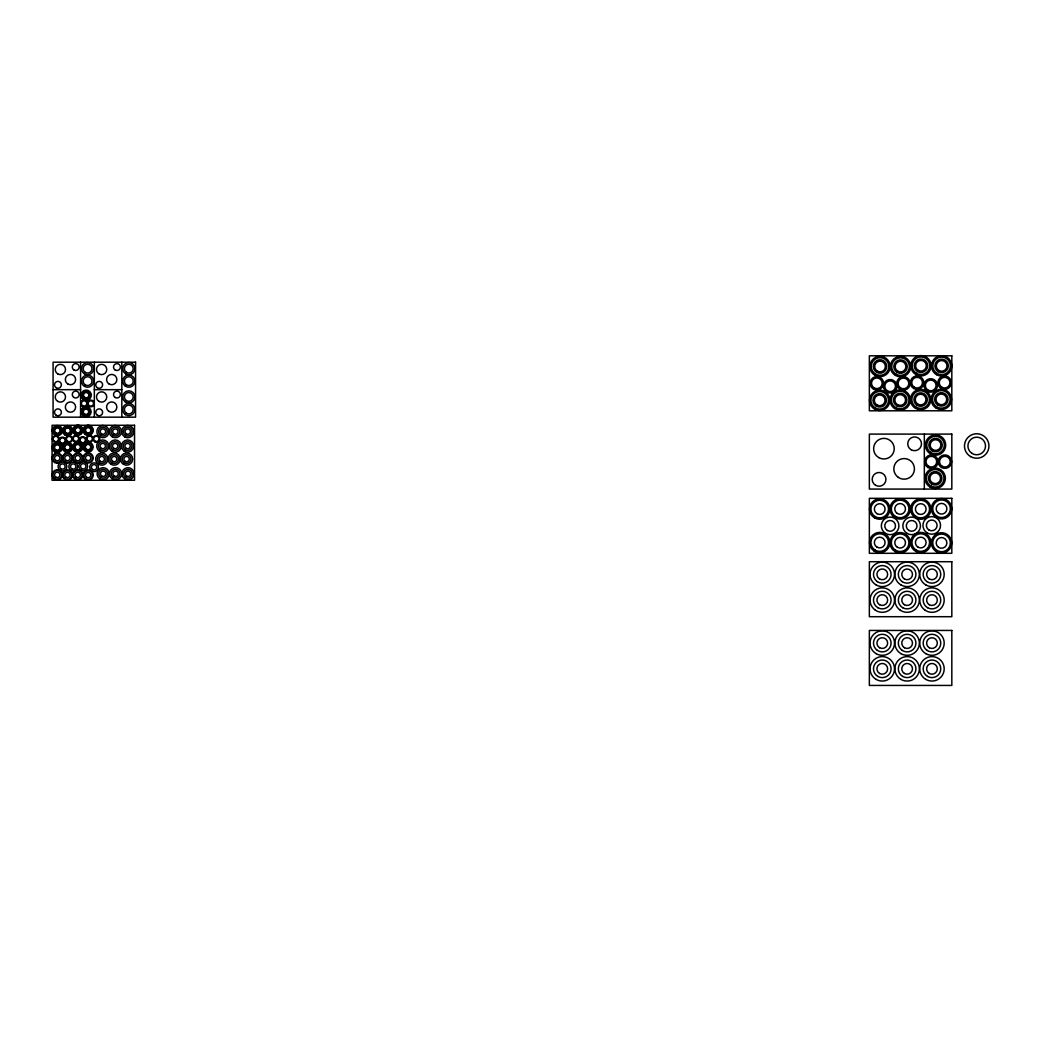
<?xml version="1.0" encoding="UTF-8"?>
<svg xmlns="http://www.w3.org/2000/svg" width="1041" height="1041" viewBox="0 0 1041 1041"><rect width="100%" height="100%" fill="white"/><g stroke="black" fill="none" stroke-linecap="round" stroke-linejoin="round"><path stroke-width="1.5" d="M53.078 389.672L80.573 389.672M94.328 389.672L121.823 389.672M924.33 434.097L924.33 489.075M121.823 362.19L121.823 417.168M94.328 362.19L94.328 417.168M80.573 362.19L80.573 417.168M951.825 355.814L869.352 355.814L869.352 410.792L951.825 410.792L951.825 355.814M135.564 362.19L53.078 362.19L53.078 417.168L135.564 417.168L135.564 362.19M134.536 425.275L52.05 425.275L52.05 480.252L134.536 480.252L134.536 425.275M951.825 434.097L869.352 434.097L869.352 489.075L951.825 489.075L951.825 434.097M951.825 498.327L869.352 498.327L869.352 553.305L951.825 553.305L951.825 498.327M951.825 561.711L869.352 561.711L869.352 616.701L951.825 616.701L951.825 561.711M951.825 630.443L869.352 630.443L869.352 685.433L951.825 685.433L951.825 630.443M875.624 485.314A6.871 6.871 0 0 0 885.943 479.354A6.871 6.871 0 0 0 875.624 473.408A6.871 6.871 0 0 0 875.624 485.314M911.174 449.764A6.871 6.871 0 0 0 921.493 443.817A6.871 6.871 0 0 0 911.174 437.858A6.871 6.871 0 0 0 911.174 449.764M878.773 457.598A10.306 10.306 0 0 0 894.232 448.671A10.306 10.306 0 0 0 878.773 439.744A10.306 10.306 0 0 0 878.773 457.598M898.357 477.416A10.306 10.306 0 0 0 914.414 469.608A10.306 10.306 0 0 0 899.619 459.601A10.306 10.306 0 0 0 898.357 477.416M971.787 453.264A8.796 8.796 0 0 0 985.489 446.615A8.796 8.796 0 0 0 972.867 438.066A8.796 8.796 0 0 0 971.787 453.264M970.602 456.583A12.232 12.232 0 0 0 988.95 445.977A12.232 12.232 0 0 0 970.602 435.385A12.232 12.232 0 0 0 970.602 456.583M873.477 389.1A6.74 6.74 0 0 0 883.575 383.27A6.74 6.74 0 0 0 873.477 377.441A6.74 6.74 0 0 0 873.477 389.1M873.841 387.707A5.361 5.361 0 0 0 882.195 383.661A5.361 5.361 0 0 0 874.505 378.456A5.361 5.361 0 0 0 873.841 387.707M915.872 374.552A10.176 10.176 0 0 0 931.135 365.742A10.176 10.176 0 0 0 915.872 356.933A10.176 10.176 0 0 0 915.872 374.552M916.028 373.029A8.796 8.796 0 0 0 929.73 366.367A8.796 8.796 0 0 0 917.108 357.831A8.796 8.796 0 0 0 916.028 373.029M936.549 374.695A10.176 10.176 0 0 0 951.799 365.885A10.176 10.176 0 0 0 936.549 357.076A10.176 10.176 0 0 0 936.549 374.695M936.705 373.172A8.796 8.796 0 0 0 950.407 366.51A8.796 8.796 0 0 0 937.785 357.961A8.796 8.796 0 0 0 936.705 373.172M915.533 408.371A10.176 10.176 0 0 0 930.797 399.562A10.176 10.176 0 0 0 915.533 390.752A10.176 10.176 0 0 0 915.533 408.371M915.69 406.849A8.796 8.796 0 0 0 929.392 400.186A8.796 8.796 0 0 0 916.783 391.65A8.796 8.796 0 0 0 915.69 406.849M936.262 408.202A10.176 10.176 0 0 0 951.513 399.38A10.176 10.176 0 0 0 936.262 390.57A10.176 10.176 0 0 0 936.262 408.202M936.419 406.667A8.796 8.796 0 0 0 950.121 400.017A8.796 8.796 0 0 0 937.499 391.468A8.796 8.796 0 0 0 936.419 406.667M874.609 409.126A10.176 10.176 0 0 0 889.873 400.317A10.176 10.176 0 0 0 874.609 391.507A10.176 10.176 0 0 0 874.609 409.126M875.299 407.929A8.796 8.796 0 0 0 888.493 400.317A8.796 8.796 0 0 0 875.299 392.691A8.796 8.796 0 0 0 875.299 407.929M874.947 375.307A10.176 10.176 0 0 0 890.211 366.497A10.176 10.176 0 0 0 874.947 357.688A10.176 10.176 0 0 0 874.947 375.307M875.104 373.784A8.796 8.796 0 0 0 888.819 367.122A8.796 8.796 0 0 0 876.197 358.585A8.796 8.796 0 0 0 875.104 373.784M894.505 408.436A10.176 10.176 0 0 0 910.355 400.733A10.176 10.176 0 0 0 895.754 390.856A10.176 10.176 0 0 0 894.505 408.436M895.807 407.63A8.796 8.796 0 0 0 909.001 400.004A8.796 8.796 0 0 0 895.807 392.392A8.796 8.796 0 0 0 895.807 407.63M895.442 375.398A10.176 10.176 0 0 0 910.706 366.588A10.176 10.176 0 0 0 895.442 357.779A10.176 10.176 0 0 0 895.442 375.398M896.132 374.213A8.796 8.796 0 0 0 909.327 366.588A8.796 8.796 0 0 0 896.132 358.976A8.796 8.796 0 0 0 896.132 374.213M886.776 392.08A6.74 6.74 0 0 0 896.887 386.25A6.74 6.74 0 0 0 886.776 380.407A6.74 6.74 0 0 0 886.776 392.08M887.466 390.882A5.361 5.361 0 0 0 895.507 386.25A5.361 5.361 0 0 0 887.466 381.605A5.361 5.361 0 0 0 887.466 390.882M900.075 389.243A6.74 6.74 0 0 0 910.185 383.413A6.74 6.74 0 0 0 900.075 377.584A6.74 6.74 0 0 0 900.075 389.243M900.439 387.851A5.361 5.361 0 0 0 908.793 383.804A5.361 5.361 0 0 0 901.103 378.599A5.361 5.361 0 0 0 900.439 387.851M913.725 388.501A6.74 6.74 0 0 0 923.822 382.672A6.74 6.74 0 0 0 913.725 376.829A6.74 6.74 0 0 0 913.725 388.501M914.089 387.109A5.361 5.361 0 0 0 922.443 383.049A5.361 5.361 0 0 0 914.753 377.844A5.361 5.361 0 0 0 914.089 387.109M927.336 391.273A6.74 6.74 0 0 0 937.447 385.43A6.74 6.74 0 0 0 927.336 379.601A6.74 6.74 0 0 0 927.336 391.273M927.7 389.881A5.361 5.361 0 0 0 936.054 385.821A5.361 5.361 0 0 0 928.364 380.616A5.361 5.361 0 0 0 927.7 389.881M941.923 387.317A5.361 5.361 0 0 0 949.965 382.685A5.361 5.361 0 0 0 941.923 378.039A5.361 5.361 0 0 0 941.923 387.317M940.83 388.254A6.74 6.74 0 0 0 951.318 383.153A6.74 6.74 0 0 0 941.663 376.621A6.74 6.74 0 0 0 940.83 388.254M876.665 372.327A6.74 6.74 0 0 0 886.776 366.497A6.74 6.74 0 0 0 876.665 360.654A6.74 6.74 0 0 0 876.665 372.327M877.355 371.143A5.361 5.361 0 0 0 885.397 366.497A5.361 5.361 0 0 0 877.355 361.852A5.361 5.361 0 0 0 877.355 371.143M897.16 372.418A6.74 6.74 0 0 0 907.271 366.588A6.74 6.74 0 0 0 897.16 360.759A6.74 6.74 0 0 0 897.16 372.418M897.849 371.234A5.361 5.361 0 0 0 905.891 366.588A5.361 5.361 0 0 0 897.849 361.943A5.361 5.361 0 0 0 897.849 371.234M917.589 371.572A6.74 6.74 0 0 0 927.687 365.742A6.74 6.74 0 0 0 917.589 359.913A6.74 6.74 0 0 0 917.589 371.572M918.279 370.388A5.361 5.361 0 0 0 926.321 365.742A5.361 5.361 0 0 0 918.279 361.097A5.361 5.361 0 0 0 918.279 370.388M938.266 371.715A6.74 6.74 0 0 0 948.364 365.885A6.74 6.74 0 0 0 938.266 360.043A6.74 6.74 0 0 0 938.266 371.715M938.956 370.518A5.361 5.361 0 0 0 946.998 365.885A5.361 5.361 0 0 0 938.956 361.24A5.361 5.361 0 0 0 938.956 370.518M937.577 404.962A6.74 6.74 0 0 0 948.065 399.861A6.74 6.74 0 0 0 938.396 393.329A6.74 6.74 0 0 0 937.577 404.962M938.67 404.025A5.361 5.361 0 0 0 946.711 399.38A5.361 5.361 0 0 0 938.67 394.747A5.361 5.361 0 0 0 938.67 404.025M917.251 405.391A6.74 6.74 0 0 0 927.362 399.562A6.74 6.74 0 0 0 917.251 393.732A6.74 6.74 0 0 0 917.251 405.391M917.615 403.999A5.361 5.361 0 0 0 925.97 399.939A5.361 5.361 0 0 0 918.279 394.734A5.361 5.361 0 0 0 917.615 403.999M896.835 405.834A6.74 6.74 0 0 0 906.945 400.004A6.74 6.74 0 0 0 896.835 394.175A6.74 6.74 0 0 0 896.835 405.834M897.524 404.65A5.361 5.361 0 0 0 905.566 400.004A5.361 5.361 0 0 0 897.524 395.359A5.361 5.361 0 0 0 897.524 404.65M876.327 406.146A6.74 6.74 0 0 0 886.438 400.317A6.74 6.74 0 0 0 876.327 394.487A6.74 6.74 0 0 0 876.327 406.146M877.016 404.962A5.361 5.361 0 0 0 885.058 400.317A5.361 5.361 0 0 0 877.016 395.671A5.361 5.361 0 0 0 877.016 404.962M930.615 452.354A8.796 8.796 0 0 0 944.317 445.691A8.796 8.796 0 0 0 931.695 437.155A8.796 8.796 0 0 0 930.615 452.354M930.459 453.876A10.176 10.176 0 0 0 945.709 445.067A10.176 10.176 0 0 0 930.459 436.257A10.176 10.176 0 0 0 930.459 453.876M930.81 485.9A8.796 8.796 0 0 0 944.005 478.287A8.796 8.796 0 0 0 930.81 470.662A8.796 8.796 0 0 0 930.81 485.9M930.12 487.097A10.176 10.176 0 0 0 945.384 478.287A10.176 10.176 0 0 0 930.12 469.478A10.176 10.176 0 0 0 930.12 487.097M932.176 450.896A6.74 6.74 0 0 0 942.274 445.067A6.74 6.74 0 0 0 932.176 439.224A6.74 6.74 0 0 0 932.176 450.896M932.541 449.504A5.361 5.361 0 0 0 940.895 445.444A5.361 5.361 0 0 0 933.204 440.239A5.361 5.361 0 0 0 932.541 449.504M931.838 484.117A6.74 6.74 0 0 0 941.936 478.287A6.74 6.74 0 0 0 931.838 472.445A6.74 6.74 0 0 0 931.838 484.117M932.528 482.92A5.361 5.361 0 0 0 940.57 478.287A5.361 5.361 0 0 0 932.528 473.642A5.361 5.361 0 0 0 932.528 482.92M927.973 467.5A6.74 6.74 0 0 0 938.084 461.67A6.74 6.74 0 0 0 927.973 455.841A6.74 6.74 0 0 0 927.973 467.5M928.663 466.316A5.361 5.361 0 0 0 936.705 461.67A5.361 5.361 0 0 0 928.663 457.025A5.361 5.361 0 0 0 928.663 466.316M941.519 467.5A6.74 6.74 0 0 0 951.63 461.67A6.74 6.74 0 0 0 941.519 455.841A6.74 6.74 0 0 0 941.519 467.5M942.209 466.316A5.361 5.361 0 0 0 950.251 461.67A5.361 5.361 0 0 0 942.209 457.025A5.361 5.361 0 0 0 942.209 466.316M875.312 516.687A8.796 8.796 0 0 0 888.507 509.075A8.796 8.796 0 0 0 875.312 501.45A8.796 8.796 0 0 0 875.312 516.687M874.622 517.884A10.176 10.176 0 0 0 889.886 509.075A10.176 10.176 0 0 0 874.622 500.266A10.176 10.176 0 0 0 874.622 517.884M895.728 516.544A8.796 8.796 0 0 0 908.923 508.932A8.796 8.796 0 0 0 895.728 501.307A8.796 8.796 0 0 0 895.728 516.544M895.039 517.741A10.176 10.176 0 0 0 910.302 508.932A10.176 10.176 0 0 0 895.039 500.122A10.176 10.176 0 0 0 895.039 517.741M915.82 516.362A8.796 8.796 0 0 0 929.522 509.7A8.796 8.796 0 0 0 916.913 501.163A8.796 8.796 0 0 0 915.82 516.362M915.664 517.884A10.176 10.176 0 0 0 930.927 509.075A10.176 10.176 0 0 0 915.664 500.266A10.176 10.176 0 0 0 915.664 517.884M936.614 516.024A8.796 8.796 0 0 0 950.329 509.374A8.796 8.796 0 0 0 937.707 500.825A8.796 8.796 0 0 0 936.614 516.024M935.846 517.169A10.176 10.176 0 0 0 951.695 509.465A10.176 10.176 0 0 0 937.108 499.589A10.176 10.176 0 0 0 935.846 517.169M877.029 513.72A5.361 5.361 0 0 0 885.071 509.075A5.361 5.361 0 0 0 877.029 504.43A5.361 5.361 0 0 0 877.029 513.72M897.121 513.369A5.361 5.361 0 0 0 905.475 509.309A5.361 5.361 0 0 0 897.784 504.104A5.361 5.361 0 0 0 897.121 513.369M918.071 513.72A5.361 5.361 0 0 0 926.113 509.075A5.361 5.361 0 0 0 918.071 504.43A5.361 5.361 0 0 0 918.071 513.72M938.54 513.187A5.361 5.361 0 0 0 946.894 509.127A5.361 5.361 0 0 0 939.203 503.922A5.361 5.361 0 0 0 938.54 513.187M887.452 530.52A5.361 5.361 0 0 0 895.494 525.874A5.361 5.361 0 0 0 887.452 521.229A5.361 5.361 0 0 0 887.452 530.52M885.735 533.486A8.796 8.796 0 0 0 898.93 525.874A8.796 8.796 0 0 0 885.735 518.249A8.796 8.796 0 0 0 885.735 533.486M908.975 530.52A5.361 5.361 0 0 0 917.017 525.874A5.361 5.361 0 0 0 908.975 521.229A5.361 5.361 0 0 0 908.975 530.52M906.724 533.161A8.796 8.796 0 0 0 920.426 526.499A8.796 8.796 0 0 0 907.804 517.963A8.796 8.796 0 0 0 906.724 533.161M929.053 530.051A5.361 5.361 0 0 0 937.095 525.406A5.361 5.361 0 0 0 929.053 520.773A5.361 5.361 0 0 0 929.053 530.051M927.336 533.031A8.796 8.796 0 0 0 940.53 525.406A8.796 8.796 0 0 0 927.336 517.793A8.796 8.796 0 0 0 927.336 533.031M875.312 550.182A8.796 8.796 0 0 0 888.507 542.556A8.796 8.796 0 0 0 875.312 534.944A8.796 8.796 0 0 0 875.312 550.182M874.011 550.988A10.176 10.176 0 0 0 889.86 543.285A10.176 10.176 0 0 0 875.26 533.408A10.176 10.176 0 0 0 874.011 550.988M895.728 550.325A8.796 8.796 0 0 0 908.923 542.712A8.796 8.796 0 0 0 895.728 535.087A8.796 8.796 0 0 0 895.728 550.325M895.039 551.522A10.176 10.176 0 0 0 910.302 542.712A10.176 10.176 0 0 0 895.039 533.903A10.176 10.176 0 0 0 895.039 551.522M916.353 550.182A8.796 8.796 0 0 0 929.548 542.556A8.796 8.796 0 0 0 916.353 534.931A8.796 8.796 0 0 0 916.353 550.182M915.664 551.366A10.176 10.176 0 0 0 930.927 542.556A10.176 10.176 0 0 0 915.664 533.747A10.176 10.176 0 0 0 915.664 551.366M937.147 550.507A8.796 8.796 0 0 0 950.355 542.895A8.796 8.796 0 0 0 937.147 535.269A8.796 8.796 0 0 0 937.147 550.507M936.471 551.704A10.176 10.176 0 0 0 951.721 542.895A10.176 10.176 0 0 0 936.471 534.085A10.176 10.176 0 0 0 936.471 551.704M877.029 547.202A5.361 5.361 0 0 0 885.071 542.556A5.361 5.361 0 0 0 877.029 537.911A5.361 5.361 0 0 0 877.029 547.202M897.446 547.345A5.361 5.361 0 0 0 905.488 542.712A5.361 5.361 0 0 0 897.446 538.067A5.361 5.361 0 0 0 897.446 547.345M918.071 547.202A5.361 5.361 0 0 0 926.113 542.556A5.361 5.361 0 0 0 918.071 537.911A5.361 5.361 0 0 0 918.071 547.202M938.54 547.332A5.361 5.361 0 0 0 946.894 543.272A5.361 5.361 0 0 0 939.203 538.067A5.361 5.361 0 0 0 938.54 547.332M877.355 581.646A8.796 8.796 0 0 0 891.057 574.983A8.796 8.796 0 0 0 878.435 566.434A8.796 8.796 0 0 0 877.355 581.646M876.158 584.951A12.232 12.232 0 0 0 894.518 574.359A12.232 12.232 0 0 0 876.158 563.754A12.232 12.232 0 0 0 876.158 584.951M900.999 584.951A12.232 12.232 0 0 0 919.359 574.359A12.232 12.232 0 0 0 900.999 563.754A12.232 12.232 0 0 0 900.999 584.951M902.196 581.646A8.796 8.796 0 0 0 915.898 574.983A8.796 8.796 0 0 0 903.276 566.434A8.796 8.796 0 0 0 902.196 581.646M925.852 584.951A12.232 12.232 0 0 0 944.2 574.359A12.232 12.232 0 0 0 925.852 563.754A12.232 12.232 0 0 0 925.852 584.951M927.037 581.646A8.796 8.796 0 0 0 940.739 574.983A8.796 8.796 0 0 0 928.117 566.434A8.796 8.796 0 0 0 927.037 581.646M877.875 607.71A8.796 8.796 0 0 0 891.083 600.097A8.796 8.796 0 0 0 877.875 592.472A8.796 8.796 0 0 0 877.875 607.71M875.416 610.221A12.232 12.232 0 0 0 894.479 600.969A12.232 12.232 0 0 0 876.938 589.089A12.232 12.232 0 0 0 875.416 610.221M900.27 610.221A12.232 12.232 0 0 0 919.32 600.969A12.232 12.232 0 0 0 901.779 589.089A12.232 12.232 0 0 0 900.27 610.221M902.729 607.71A8.796 8.796 0 0 0 915.924 600.097A8.796 8.796 0 0 0 902.729 592.472A8.796 8.796 0 0 0 902.729 607.71M925.111 610.221A12.232 12.232 0 0 0 944.174 600.969A12.232 12.232 0 0 0 926.62 589.089A12.232 12.232 0 0 0 925.111 610.221M927.57 607.71A8.796 8.796 0 0 0 940.765 600.097A8.796 8.796 0 0 0 927.57 592.472A8.796 8.796 0 0 0 927.57 607.71M879.593 578.991A5.361 5.361 0 0 0 887.648 574.359A5.361 5.361 0 0 0 879.593 569.713A5.361 5.361 0 0 0 879.593 578.991M929.288 578.991A5.361 5.361 0 0 0 937.329 574.359A5.361 5.361 0 0 0 929.288 569.713A5.361 5.361 0 0 0 929.288 578.991M879.593 604.73A5.361 5.361 0 0 0 887.648 600.097A5.361 5.361 0 0 0 879.593 595.452A5.361 5.361 0 0 0 879.593 604.73M904.447 604.73A5.361 5.361 0 0 0 912.489 600.097A5.361 5.361 0 0 0 904.447 595.452A5.361 5.361 0 0 0 904.447 604.73M929.288 604.73A5.361 5.361 0 0 0 937.329 600.097A5.361 5.361 0 0 0 929.288 595.452A5.361 5.361 0 0 0 929.288 604.73M904.447 578.991A5.361 5.361 0 0 0 912.489 574.359A5.361 5.361 0 0 0 904.447 569.713A5.361 5.361 0 0 0 904.447 578.991M877.355 650.378A8.796 8.796 0 0 0 891.057 643.715A8.796 8.796 0 0 0 878.435 635.179A8.796 8.796 0 0 0 877.355 650.378M876.158 653.683A12.232 12.232 0 0 0 894.518 643.091A12.232 12.232 0 0 0 876.158 632.486A12.232 12.232 0 0 0 876.158 653.683M900.999 653.683A12.232 12.232 0 0 0 919.359 643.091A12.232 12.232 0 0 0 900.999 632.486A12.232 12.232 0 0 0 900.999 653.683M902.196 650.378A8.796 8.796 0 0 0 915.898 643.715A8.796 8.796 0 0 0 903.276 635.179A8.796 8.796 0 0 0 902.196 650.378M925.852 653.683A12.232 12.232 0 0 0 944.2 643.091A12.232 12.232 0 0 0 925.852 632.486A12.232 12.232 0 0 0 925.852 653.683M927.037 650.378A8.796 8.796 0 0 0 940.739 643.715A8.796 8.796 0 0 0 928.117 635.179A8.796 8.796 0 0 0 927.037 650.378M877.875 676.442A8.796 8.796 0 0 0 891.083 668.829A8.796 8.796 0 0 0 877.875 661.204A8.796 8.796 0 0 0 877.875 676.442M876.158 679.422A12.232 12.232 0 0 0 894.518 668.829A12.232 12.232 0 0 0 876.158 658.237A12.232 12.232 0 0 0 876.158 679.422M900.999 679.422A12.232 12.232 0 0 0 919.359 668.829A12.232 12.232 0 0 0 900.999 658.237A12.232 12.232 0 0 0 900.999 679.422M902.729 676.442A8.796 8.796 0 0 0 915.924 668.829A8.796 8.796 0 0 0 902.729 661.204A8.796 8.796 0 0 0 902.729 676.442M925.852 679.422A12.232 12.232 0 0 0 944.2 668.829A12.232 12.232 0 0 0 925.852 658.237A12.232 12.232 0 0 0 925.852 679.422M927.57 676.442A8.796 8.796 0 0 0 940.765 668.829A8.796 8.796 0 0 0 927.57 661.204A8.796 8.796 0 0 0 927.57 676.442M879.593 647.736A5.361 5.361 0 0 0 887.648 643.091A5.361 5.361 0 0 0 879.593 638.445A5.361 5.361 0 0 0 879.593 647.736M929.288 647.736A5.361 5.361 0 0 0 937.329 643.091A5.361 5.361 0 0 0 929.288 638.445A5.361 5.361 0 0 0 929.288 647.736M879.593 673.475A5.361 5.361 0 0 0 887.648 668.829A5.361 5.361 0 0 0 879.593 664.184A5.361 5.361 0 0 0 879.593 673.475M904.447 673.475A5.361 5.361 0 0 0 912.489 668.829A5.361 5.361 0 0 0 904.447 664.184A5.361 5.361 0 0 0 904.447 673.475M929.288 673.475A5.361 5.361 0 0 0 937.329 668.829A5.361 5.361 0 0 0 929.288 664.184A5.361 5.361 0 0 0 929.288 673.475M904.447 647.736A5.361 5.361 0 0 0 912.489 643.091A5.361 5.361 0 0 0 904.447 638.445A5.361 5.361 0 0 0 904.447 647.736M56.227 415.294A3.435 3.435 0 0 0 61.38 412.314A3.435 3.435 0 0 0 56.227 409.334A3.435 3.435 0 0 0 56.227 415.294M74.002 397.519A3.435 3.435 0 0 0 79.155 394.539A3.435 3.435 0 0 0 74.002 391.559A3.435 3.435 0 0 0 74.002 397.519M57.802 401.436A5.153 5.153 0 0 0 65.531 396.972A5.153 5.153 0 0 0 57.802 392.509A5.153 5.153 0 0 0 57.802 401.436M67.899 411.533A5.153 5.153 0 0 0 75.629 407.07A5.153 5.153 0 0 0 67.899 402.607A5.153 5.153 0 0 0 67.899 411.533M83.709 398.807A4.398 4.398 0 0 0 90.567 395.476A4.398 4.398 0 0 0 84.256 391.208A4.398 4.398 0 0 0 83.709 398.807M83.332 399.38A5.088 5.088 0 0 0 91.257 395.528A5.088 5.088 0 0 0 83.957 390.583A5.088 5.088 0 0 0 83.332 399.38M83.54 415.411A4.398 4.398 0 0 0 90.398 412.093A4.398 4.398 0 0 0 84.087 407.812A4.398 4.398 0 0 0 83.54 415.411M83.462 416.179A5.088 5.088 0 0 0 91.101 411.768A5.088 5.088 0 0 0 83.462 407.369A5.088 5.088 0 0 0 83.462 416.179M84.49 398.078A3.37 3.37 0 0 0 89.552 395.164A3.37 3.37 0 0 0 84.49 392.249A3.37 3.37 0 0 0 84.49 398.078M84.842 397.48A2.681 2.681 0 0 0 88.862 395.164A2.681 2.681 0 0 0 84.842 392.847A2.681 2.681 0 0 0 84.842 397.48M84.334 414.695A3.37 3.37 0 0 0 89.383 411.768A3.37 3.37 0 0 0 84.334 408.853A3.37 3.37 0 0 0 84.334 414.695M84.672 414.097A2.681 2.681 0 0 0 88.693 411.768A2.681 2.681 0 0 0 84.672 409.451A2.681 2.681 0 0 0 84.672 414.097M82.395 406.38A3.37 3.37 0 0 0 87.444 403.466A3.37 3.37 0 0 0 82.395 400.551A3.37 3.37 0 0 0 82.395 406.38M82.577 405.691A2.681 2.681 0 0 0 86.754 403.661A2.681 2.681 0 0 0 82.916 401.058A2.681 2.681 0 0 0 82.577 405.691M89.175 406.38A3.37 3.37 0 0 0 94.224 403.466A3.37 3.37 0 0 0 89.175 400.551A3.37 3.37 0 0 0 89.175 406.38M89.357 405.691A2.681 2.681 0 0 0 93.534 403.661A2.681 2.681 0 0 0 89.682 401.058A2.681 2.681 0 0 0 89.357 405.691M54.119 441.918A3.37 3.37 0 0 0 59.168 439.003A3.37 3.37 0 0 0 54.119 436.088A3.37 3.37 0 0 0 54.119 441.918M54.457 441.319A2.681 2.681 0 0 0 58.478 439.003A2.681 2.681 0 0 0 54.457 436.673A2.681 2.681 0 0 0 54.457 441.319M75.004 434.448A5.088 5.088 0 0 0 82.929 430.597A5.088 5.088 0 0 0 75.629 425.665A5.088 5.088 0 0 0 75.004 434.448M75.394 433.876A4.398 4.398 0 0 0 82.239 430.545A4.398 4.398 0 0 0 75.928 426.276A4.398 4.398 0 0 0 75.394 433.876M85.336 434.513A5.088 5.088 0 0 0 93.261 430.662A5.088 5.088 0 0 0 85.974 425.73A5.088 5.088 0 0 0 85.336 434.513M85.726 433.954A4.398 4.398 0 0 0 92.584 430.623A4.398 4.398 0 0 0 86.273 426.342A4.398 4.398 0 0 0 85.726 433.954M75.147 451.547A5.088 5.088 0 0 0 82.773 447.149A5.088 5.088 0 0 0 75.147 442.737A5.088 5.088 0 0 0 75.147 451.547M75.486 450.961A4.398 4.398 0 0 0 82.083 447.149A4.398 4.398 0 0 0 75.486 443.336A4.398 4.398 0 0 0 75.486 450.961M85.505 451.469A5.088 5.088 0 0 0 93.13 447.057A5.088 5.088 0 0 0 85.505 442.646A5.088 5.088 0 0 0 85.505 451.469M85.856 450.87A4.398 4.398 0 0 0 92.454 447.057A4.398 4.398 0 0 0 85.856 443.245A4.398 4.398 0 0 0 85.856 450.87M54.679 451.924A5.088 5.088 0 0 0 62.317 447.526A5.088 5.088 0 0 0 54.679 443.115A5.088 5.088 0 0 0 54.679 451.924M55.03 451.339A4.398 4.398 0 0 0 61.627 447.526A4.398 4.398 0 0 0 55.03 443.713A4.398 4.398 0 0 0 55.03 451.339M54.848 435.021A5.088 5.088 0 0 0 62.486 430.61A5.088 5.088 0 0 0 54.848 426.211A5.088 5.088 0 0 0 54.848 435.021M54.926 434.253A4.398 4.398 0 0 0 61.783 430.922A4.398 4.398 0 0 0 55.472 426.654A4.398 4.398 0 0 0 54.926 434.253M64.932 451.768A5.088 5.088 0 0 0 72.571 447.37A5.088 5.088 0 0 0 64.932 442.959A5.088 5.088 0 0 0 64.932 451.768M65.284 451.182A4.398 4.398 0 0 0 71.881 447.37A4.398 4.398 0 0 0 65.284 443.557A4.398 4.398 0 0 0 65.284 451.182M65.102 435.06A5.088 5.088 0 0 0 72.727 430.662A5.088 5.088 0 0 0 65.102 426.25A5.088 5.088 0 0 0 65.102 435.06M65.44 434.474A4.398 4.398 0 0 0 72.037 430.662A4.398 4.398 0 0 0 65.44 426.849A4.398 4.398 0 0 0 65.44 434.474M60.768 443.401A3.37 3.37 0 0 0 65.817 440.486A3.37 3.37 0 0 0 60.768 437.571A3.37 3.37 0 0 0 60.768 443.401M61.107 442.815A2.681 2.681 0 0 0 65.128 440.486A2.681 2.681 0 0 0 61.107 438.17A2.681 2.681 0 0 0 61.107 442.815M67.418 441.983A3.37 3.37 0 0 0 72.467 439.068A3.37 3.37 0 0 0 67.418 436.153A3.37 3.37 0 0 0 67.418 441.983M67.756 441.397A2.681 2.681 0 0 0 71.777 439.068A2.681 2.681 0 0 0 67.756 436.752A2.681 2.681 0 0 0 67.756 441.397M74.028 441.488A3.37 3.37 0 0 0 79.285 438.938A3.37 3.37 0 0 0 74.445 435.672A3.37 3.37 0 0 0 74.028 441.488M74.575 441.02A2.681 2.681 0 0 0 78.609 438.703A2.681 2.681 0 0 0 74.575 436.374A2.681 2.681 0 0 0 74.575 441.02M81.042 442.998A3.37 3.37 0 0 0 86.104 440.083A3.37 3.37 0 0 0 81.042 437.168A3.37 3.37 0 0 0 81.042 442.998M81.224 442.308A2.681 2.681 0 0 0 85.401 440.278A2.681 2.681 0 0 0 81.562 437.675A2.681 2.681 0 0 0 81.224 442.308M88.342 441.02A2.681 2.681 0 0 0 92.363 438.703A2.681 2.681 0 0 0 88.342 436.387A2.681 2.681 0 0 0 88.342 441.02M87.991 441.618A3.37 3.37 0 0 0 93.039 438.703A3.37 3.37 0 0 0 87.991 435.789A3.37 3.37 0 0 0 87.991 441.618M55.511 433.407A3.37 3.37 0 0 0 60.755 430.857A3.37 3.37 0 0 0 55.928 427.578A3.37 3.37 0 0 0 55.511 433.407M55.889 432.835A2.681 2.681 0 0 0 60.066 430.805A2.681 2.681 0 0 0 56.227 428.202A2.681 2.681 0 0 0 55.889 432.835M65.96 433.577A3.37 3.37 0 0 0 71.009 430.662A3.37 3.37 0 0 0 65.96 427.747A3.37 3.37 0 0 0 65.96 433.577M66.299 432.978A2.681 2.681 0 0 0 70.32 430.662A2.681 2.681 0 0 0 66.299 428.332A2.681 2.681 0 0 0 66.299 432.978M76.175 433.147A3.37 3.37 0 0 0 81.224 430.232A3.37 3.37 0 0 0 76.175 427.317A3.37 3.37 0 0 0 76.175 433.147M76.357 432.457A2.681 2.681 0 0 0 80.534 430.427A2.681 2.681 0 0 0 76.683 427.825A2.681 2.681 0 0 0 76.357 432.457M86.507 433.225A3.37 3.37 0 0 0 91.556 430.31A3.37 3.37 0 0 0 86.507 427.383A3.37 3.37 0 0 0 86.507 433.225M86.689 432.522A2.681 2.681 0 0 0 90.866 430.493A2.681 2.681 0 0 0 87.028 427.89A2.681 2.681 0 0 0 86.689 432.522M86.156 449.842A3.37 3.37 0 0 0 91.413 447.292A3.37 3.37 0 0 0 86.572 444.026A3.37 3.37 0 0 0 86.156 449.842M86.546 449.283A2.681 2.681 0 0 0 90.723 447.253A2.681 2.681 0 0 0 86.884 444.65A2.681 2.681 0 0 0 86.546 449.283M76.006 450.063A3.37 3.37 0 0 0 81.055 447.149A3.37 3.37 0 0 0 76.006 444.234A3.37 3.37 0 0 0 76.006 450.063M76.344 449.465A2.681 2.681 0 0 0 80.365 447.149A2.681 2.681 0 0 0 76.344 444.819A2.681 2.681 0 0 0 76.344 449.465M65.791 450.285A3.37 3.37 0 0 0 70.853 447.37A3.37 3.37 0 0 0 65.791 444.455A3.37 3.37 0 0 0 65.791 450.285M66.143 449.686A2.681 2.681 0 0 0 70.163 447.37A2.681 2.681 0 0 0 66.143 445.041A2.681 2.681 0 0 0 66.143 449.686M55.537 450.441A3.37 3.37 0 0 0 60.599 447.526A3.37 3.37 0 0 0 55.537 444.611A3.37 3.37 0 0 0 55.537 450.441M55.889 449.842A2.681 2.681 0 0 0 59.91 447.526A2.681 2.681 0 0 0 55.889 445.197A2.681 2.681 0 0 0 55.889 449.842M55.03 461.944A4.398 4.398 0 0 0 61.627 458.144A4.398 4.398 0 0 0 55.03 454.331A4.398 4.398 0 0 0 55.03 461.944M54.692 462.542A5.088 5.088 0 0 0 62.317 458.144A5.088 5.088 0 0 0 54.692 453.733A5.088 5.088 0 0 0 54.692 462.542M65.245 461.879A4.398 4.398 0 0 0 71.842 458.066A4.398 4.398 0 0 0 65.245 454.253A4.398 4.398 0 0 0 65.245 461.879M64.893 462.464A5.088 5.088 0 0 0 72.532 458.066A5.088 5.088 0 0 0 64.893 453.655A5.088 5.088 0 0 0 64.893 462.464M75.551 461.944A4.398 4.398 0 0 0 82.148 458.144A4.398 4.398 0 0 0 75.551 454.331A4.398 4.398 0 0 0 75.551 461.944M75.212 462.542A5.088 5.088 0 0 0 82.838 458.144A5.088 5.088 0 0 0 75.212 453.733A5.088 5.088 0 0 0 75.212 462.542M85.948 461.788A4.398 4.398 0 0 0 92.545 457.975A4.398 4.398 0 0 0 85.948 454.162A4.398 4.398 0 0 0 85.948 461.788M85.609 462.373A5.088 5.088 0 0 0 93.235 457.975A5.088 5.088 0 0 0 85.609 453.564A5.088 5.088 0 0 0 85.609 462.373M55.889 460.46A2.681 2.681 0 0 0 59.91 458.144A2.681 2.681 0 0 0 55.889 455.815A2.681 2.681 0 0 0 55.889 460.46M66.103 460.382A2.681 2.681 0 0 0 70.124 458.066A2.681 2.681 0 0 0 66.103 455.737A2.681 2.681 0 0 0 66.103 460.382M76.409 460.46A2.681 2.681 0 0 0 80.43 458.144A2.681 2.681 0 0 0 76.409 455.815A2.681 2.681 0 0 0 76.409 460.46M86.806 460.291A2.681 2.681 0 0 0 90.827 457.975A2.681 2.681 0 0 0 86.806 455.646A2.681 2.681 0 0 0 86.806 460.291M61.107 468.853A2.681 2.681 0 0 0 65.128 466.537A2.681 2.681 0 0 0 61.107 464.221A2.681 2.681 0 0 0 61.107 468.853M60.248 470.35A4.398 4.398 0 0 0 66.845 466.537A4.398 4.398 0 0 0 60.248 462.725A4.398 4.398 0 0 0 60.248 470.35M71.868 468.853A2.681 2.681 0 0 0 75.889 466.537A2.681 2.681 0 0 0 71.868 464.221A2.681 2.681 0 0 0 71.868 468.853M71.009 470.35A4.398 4.398 0 0 0 77.607 466.537A4.398 4.398 0 0 0 71.009 462.725A4.398 4.398 0 0 0 71.009 470.35M81.901 468.632A2.681 2.681 0 0 0 85.922 466.303A2.681 2.681 0 0 0 81.901 463.987A2.681 2.681 0 0 0 81.901 468.632M81.042 470.116A4.398 4.398 0 0 0 87.639 466.303A4.398 4.398 0 0 0 81.042 462.503A4.398 4.398 0 0 0 81.042 470.116M54.77 478.522A4.398 4.398 0 0 0 61.614 475.19A4.398 4.398 0 0 0 55.303 470.922A4.398 4.398 0 0 0 54.77 478.522M54.379 479.094A5.088 5.088 0 0 0 62.304 475.243A5.088 5.088 0 0 0 55.004 470.311A5.088 5.088 0 0 0 54.379 479.094M65.245 478.769A4.398 4.398 0 0 0 71.842 474.956A4.398 4.398 0 0 0 65.245 471.144A4.398 4.398 0 0 0 65.245 478.769M64.893 479.354A5.088 5.088 0 0 0 72.532 474.956A5.088 5.088 0 0 0 64.893 470.545A5.088 5.088 0 0 0 64.893 479.354M75.29 478.522A4.398 4.398 0 0 0 82.135 475.19A4.398 4.398 0 0 0 75.837 470.922A4.398 4.398 0 0 0 75.29 478.522M74.9 479.094A5.088 5.088 0 0 0 82.825 475.243A5.088 5.088 0 0 0 75.525 470.298A5.088 5.088 0 0 0 74.9 479.094M85.948 478.86A4.398 4.398 0 0 0 92.545 475.047A4.398 4.398 0 0 0 85.948 471.235A4.398 4.398 0 0 0 85.948 478.86M85.297 479.263A5.088 5.088 0 0 0 93.222 475.412A5.088 5.088 0 0 0 85.935 470.467A5.088 5.088 0 0 0 85.297 479.263M55.889 477.207A2.681 2.681 0 0 0 59.91 474.878A2.681 2.681 0 0 0 55.889 472.562A2.681 2.681 0 0 0 55.889 477.207M66.103 477.272A2.681 2.681 0 0 0 70.124 474.956A2.681 2.681 0 0 0 66.103 472.627A2.681 2.681 0 0 0 66.103 477.272M76.409 477.194A2.681 2.681 0 0 0 80.43 474.878A2.681 2.681 0 0 0 76.409 472.562A2.681 2.681 0 0 0 76.409 477.194M86.65 477.272A2.681 2.681 0 0 0 90.827 475.243A2.681 2.681 0 0 0 86.976 472.64A2.681 2.681 0 0 0 86.65 477.272M56.227 387.799A3.435 3.435 0 0 0 61.38 384.819A3.435 3.435 0 0 0 56.227 381.839A3.435 3.435 0 0 0 56.227 387.799M74.002 370.023A3.435 3.435 0 0 0 79.155 367.044A3.435 3.435 0 0 0 74.002 364.064A3.435 3.435 0 0 0 74.002 370.023M57.802 373.94A5.153 5.153 0 0 0 65.531 369.477A5.153 5.153 0 0 0 57.802 365.014A5.153 5.153 0 0 0 57.802 373.94M67.899 384.038A5.153 5.153 0 0 0 75.629 379.575A5.153 5.153 0 0 0 67.899 375.111A5.153 5.153 0 0 0 67.899 384.038M97.255 387.668A3.435 3.435 0 0 0 102.617 385.066A3.435 3.435 0 0 0 97.685 381.722A3.435 3.435 0 0 0 97.255 387.668M115.239 370.023A3.435 3.435 0 0 0 120.392 367.044A3.435 3.435 0 0 0 115.239 364.064A3.435 3.435 0 0 0 115.239 370.023M99.038 373.94A5.153 5.153 0 0 0 106.768 369.477A5.153 5.153 0 0 0 99.038 365.014A5.153 5.153 0 0 0 99.038 373.94M109.136 384.038A5.153 5.153 0 0 0 116.865 379.575A5.153 5.153 0 0 0 109.136 375.111A5.153 5.153 0 0 0 109.136 384.038M97.255 415.164A3.435 3.435 0 0 0 102.617 412.561A3.435 3.435 0 0 0 97.685 409.217A3.435 3.435 0 0 0 97.255 415.164M115.239 397.519A3.435 3.435 0 0 0 120.392 394.539A3.435 3.435 0 0 0 115.239 391.559A3.435 3.435 0 0 0 115.239 397.519M99.038 401.436A5.153 5.153 0 0 0 106.768 396.972A5.153 5.153 0 0 0 99.038 392.509A5.153 5.153 0 0 0 99.038 401.436M108.824 411.338A5.153 5.153 0 0 0 116.852 407.434A5.153 5.153 0 0 0 109.461 402.438A5.153 5.153 0 0 0 108.824 411.338M125.766 373.953A6.116 6.116 0 0 0 134.94 368.657A6.116 6.116 0 0 0 125.766 363.361A6.116 6.116 0 0 0 125.766 373.953M126.351 372.301A4.398 4.398 0 0 0 133.209 368.969A4.398 4.398 0 0 0 126.898 364.701A4.398 4.398 0 0 0 126.351 372.301M125.388 386.198A6.116 6.116 0 0 0 134.927 381.579A6.116 6.116 0 0 0 126.156 375.632A6.116 6.116 0 0 0 125.388 386.198M126.351 384.78A4.398 4.398 0 0 0 133.209 381.448A4.398 4.398 0 0 0 126.898 377.18A4.398 4.398 0 0 0 126.351 384.78M125.388 401.995A6.116 6.116 0 0 0 134.927 397.363A6.116 6.116 0 0 0 126.156 391.429A6.116 6.116 0 0 0 125.388 401.995M126.351 400.564A4.398 4.398 0 0 0 133.209 397.246A4.398 4.398 0 0 0 126.898 392.964A4.398 4.398 0 0 0 126.351 400.564M125.388 414.604A6.116 6.116 0 0 0 134.927 409.972A6.116 6.116 0 0 0 126.156 404.038A6.116 6.116 0 0 0 125.388 414.604M126.351 413.173A4.398 4.398 0 0 0 133.209 409.855A4.398 4.398 0 0 0 126.898 405.574A4.398 4.398 0 0 0 126.351 413.173M84.529 373.953A6.116 6.116 0 0 0 93.703 368.657A6.116 6.116 0 0 0 84.529 363.361A6.116 6.116 0 0 0 84.529 373.953M85.115 372.301A4.398 4.398 0 0 0 91.972 368.969A4.398 4.398 0 0 0 85.661 364.701A4.398 4.398 0 0 0 85.115 372.301M84.529 386.432A6.116 6.116 0 0 0 93.703 381.136A6.116 6.116 0 0 0 84.529 375.84A6.116 6.116 0 0 0 84.529 386.432M85.115 384.78A4.398 4.398 0 0 0 91.972 381.448A4.398 4.398 0 0 0 85.661 377.18A4.398 4.398 0 0 0 85.115 384.78M99.546 462.894A4.398 4.398 0 0 0 106.143 459.081A4.398 4.398 0 0 0 99.546 455.268A4.398 4.398 0 0 0 99.546 462.894M98.687 464.377A6.116 6.116 0 0 0 107.861 459.081A6.116 6.116 0 0 0 98.687 453.785A6.116 6.116 0 0 0 98.687 464.377M111.114 464.377A6.116 6.116 0 0 0 120.288 459.081A6.116 6.116 0 0 0 111.114 453.785A6.116 6.116 0 0 0 111.114 464.377M111.973 462.894A4.398 4.398 0 0 0 118.57 459.081A4.398 4.398 0 0 0 111.973 455.268A4.398 4.398 0 0 0 111.973 462.894M123.528 464.377A6.116 6.116 0 0 0 132.701 459.081A6.116 6.116 0 0 0 123.528 453.785A6.116 6.116 0 0 0 123.528 464.377M124.386 462.894A4.398 4.398 0 0 0 130.984 459.081A4.398 4.398 0 0 0 124.386 455.268A4.398 4.398 0 0 0 124.386 462.894M100.248 461.306A2.681 2.681 0 0 0 104.425 459.276A2.681 2.681 0 0 0 100.574 456.674A2.681 2.681 0 0 0 100.248 461.306M125.245 461.41A2.681 2.681 0 0 0 129.266 459.081A2.681 2.681 0 0 0 125.245 456.765A2.681 2.681 0 0 0 125.245 461.41M112.662 461.306A2.681 2.681 0 0 0 116.839 459.276A2.681 2.681 0 0 0 113.001 456.674A2.681 2.681 0 0 0 112.662 461.306M100.691 477.429A4.398 4.398 0 0 0 107.548 474.097A4.398 4.398 0 0 0 101.237 469.829A4.398 4.398 0 0 0 100.691 477.429M100.105 479.081A6.116 6.116 0 0 0 109.279 473.785A6.116 6.116 0 0 0 100.105 468.489A6.116 6.116 0 0 0 100.105 479.081M112.519 479.081A6.116 6.116 0 0 0 121.693 473.785A6.116 6.116 0 0 0 112.519 468.489A6.116 6.116 0 0 0 112.519 479.081M113.118 477.429A4.398 4.398 0 0 0 119.962 474.097A4.398 4.398 0 0 0 113.651 469.829A4.398 4.398 0 0 0 113.118 477.429M124.946 479.081A6.116 6.116 0 0 0 134.12 473.785A6.116 6.116 0 0 0 124.946 468.489A6.116 6.116 0 0 0 124.946 479.081M125.532 477.429A4.398 4.398 0 0 0 132.389 474.097A4.398 4.398 0 0 0 126.078 469.829A4.398 4.398 0 0 0 125.532 477.429M101.823 476.101A2.681 2.681 0 0 0 105.844 473.785A2.681 2.681 0 0 0 101.823 471.456A2.681 2.681 0 0 0 101.823 476.101M114.237 476.101A2.681 2.681 0 0 0 118.258 473.785A2.681 2.681 0 0 0 114.237 471.456A2.681 2.681 0 0 0 114.237 476.101M126.664 476.101A2.681 2.681 0 0 0 130.685 473.785A2.681 2.681 0 0 0 126.664 471.456A2.681 2.681 0 0 0 126.664 476.101M92.571 469.465A2.681 2.681 0 0 0 96.748 467.435A2.681 2.681 0 0 0 92.909 464.833A2.681 2.681 0 0 0 92.571 469.465M91.881 471.053A4.398 4.398 0 0 0 98.479 467.24A4.398 4.398 0 0 0 91.881 463.427A4.398 4.398 0 0 0 91.881 471.053M100.3 449.686A4.398 4.398 0 0 0 107.158 446.355A4.398 4.398 0 0 0 100.847 442.087A4.398 4.398 0 0 0 100.3 449.686M99.337 451.117A6.116 6.116 0 0 0 108.863 446.485A6.116 6.116 0 0 0 100.092 440.551A6.116 6.116 0 0 0 99.337 451.117M111.751 451.117A6.116 6.116 0 0 0 121.29 446.485A6.116 6.116 0 0 0 112.519 440.551A6.116 6.116 0 0 0 111.751 451.117M112.727 449.686A4.398 4.398 0 0 0 119.572 446.355A4.398 4.398 0 0 0 113.261 442.087A4.398 4.398 0 0 0 112.727 449.686M124.178 451.117A6.116 6.116 0 0 0 133.703 446.485A6.116 6.116 0 0 0 124.933 440.551A6.116 6.116 0 0 0 124.178 451.117M125.141 449.686A4.398 4.398 0 0 0 131.999 446.355A4.398 4.398 0 0 0 125.688 442.087A4.398 4.398 0 0 0 125.141 449.686M101.419 448.372A2.681 2.681 0 0 0 105.44 446.042A2.681 2.681 0 0 0 101.419 443.726A2.681 2.681 0 0 0 101.419 448.372M113.846 448.372A2.681 2.681 0 0 0 117.867 446.042A2.681 2.681 0 0 0 113.846 443.726A2.681 2.681 0 0 0 113.846 448.372M126.104 448.268A2.681 2.681 0 0 0 130.281 446.238A2.681 2.681 0 0 0 126.442 443.635A2.681 2.681 0 0 0 126.104 448.268M100.743 435.398A4.398 4.398 0 0 0 107.34 431.586A4.398 4.398 0 0 0 100.743 427.786A4.398 4.398 0 0 0 100.743 435.398M99.884 436.882A6.116 6.116 0 0 0 109.058 431.586A6.116 6.116 0 0 0 99.884 426.29A6.116 6.116 0 0 0 99.884 436.882M112.311 436.882A6.116 6.116 0 0 0 121.485 431.586A6.116 6.116 0 0 0 112.311 426.29A6.116 6.116 0 0 0 112.311 436.882M113.17 435.398A4.398 4.398 0 0 0 119.767 431.586A4.398 4.398 0 0 0 113.17 427.786A4.398 4.398 0 0 0 113.17 435.398M124.725 436.882A6.116 6.116 0 0 0 133.899 431.586A6.116 6.116 0 0 0 124.725 426.29A6.116 6.116 0 0 0 124.725 436.882M125.584 435.398A4.398 4.398 0 0 0 132.181 431.586A4.398 4.398 0 0 0 125.584 427.786A4.398 4.398 0 0 0 125.584 435.398M101.602 433.915A2.681 2.681 0 0 0 105.622 431.586A2.681 2.681 0 0 0 101.602 429.269A2.681 2.681 0 0 0 101.602 433.915M126.442 433.915A2.681 2.681 0 0 0 130.463 431.586A2.681 2.681 0 0 0 126.442 429.269A2.681 2.681 0 0 0 126.442 433.915M114.029 433.915A2.681 2.681 0 0 0 118.049 431.586A2.681 2.681 0 0 0 114.029 429.269A2.681 2.681 0 0 0 114.029 433.915M95.069 441.176A2.681 2.681 0 0 0 99.09 438.847A2.681 2.681 0 0 0 95.069 436.53A2.681 2.681 0 0 0 95.069 441.176M94.718 441.761A3.37 3.37 0 0 0 99.78 438.847A3.37 3.37 0 0 0 94.718 435.932A3.37 3.37 0 0 0 94.718 441.761"/></g></svg>
